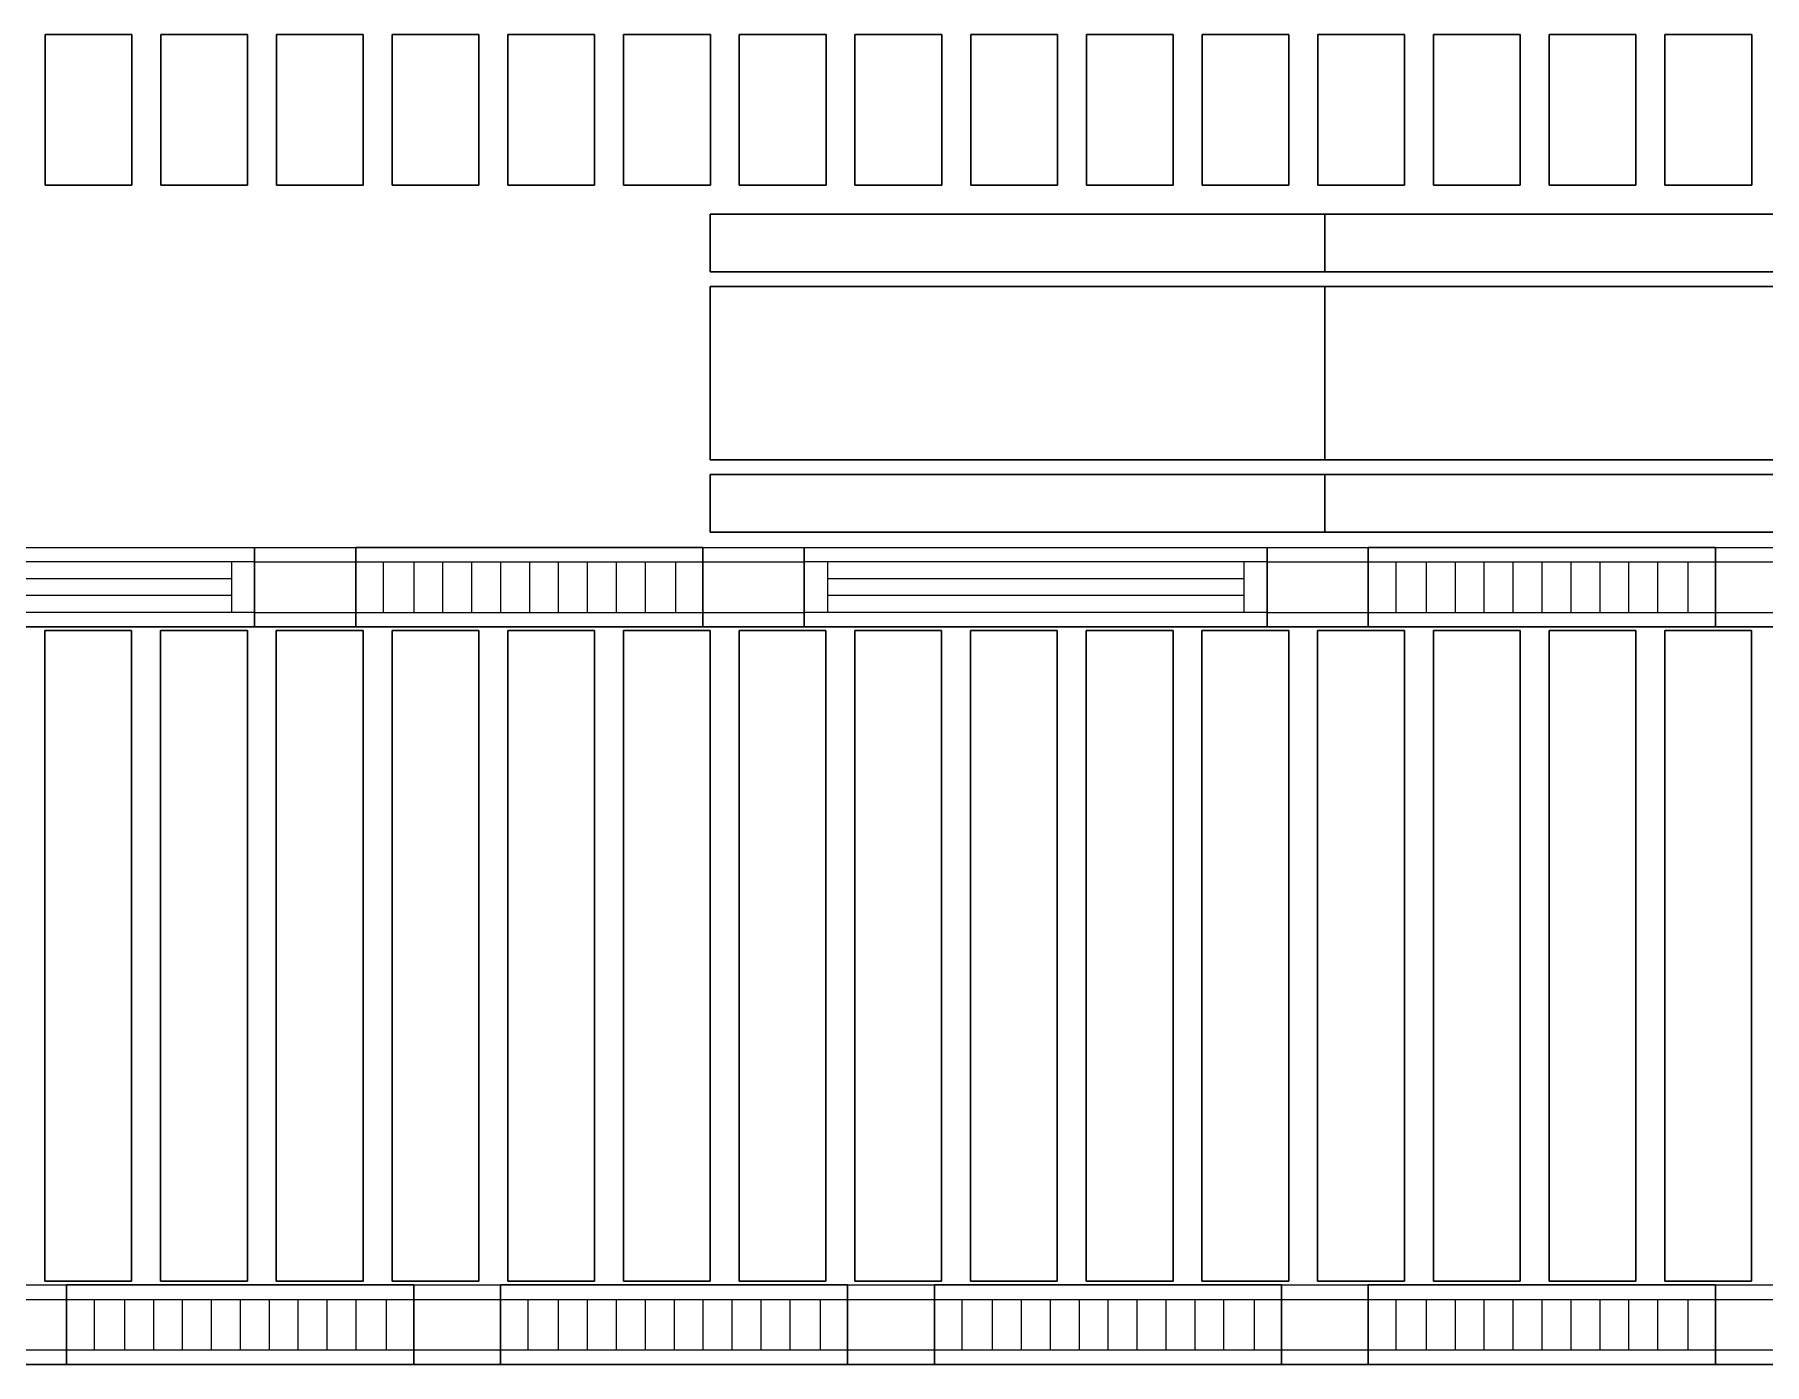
# Model space of a CAD drawing. Header units: millimetres. Extents: x -962357 to -591296, y -223672 to 59420.
# Drawn here: x -837041 to -831061, y -223672 to -219074 of the extents above; entities that cross this region are included whole.
import ezdxf

# ---------------------------------------------------------------- set-up
doc = ezdxf.new("R2010")
doc.units = ezdxf.units.MM
doc.linetypes.add('DPA_Hidden 50', pattern=[3, 2, -1])
doc.layers.add('A-GLAZ-CURT', color=2, linetype='Continuous', lineweight=9)

# ---------------------------------------------------------------- blocks, each defined once
blk = doc.blocks.new('DPA_CP_Metal Ceiling Panel - Vertical Panel with Gap-16017842-4160-01 UPPER PLATFORM LEVEL - REFLECTED CEILING PLAN')
at = {"layer": 'A-GLAZ-CURT'}
for p, q in [((-826606.9, 4749.5), (-826606.9, 4229)), ((-826306.9, 4749.5), (-826606.9, 4749.5)), ((-826306.9, 4749.5), (-826606.9, 4749.5)), ((-826606.9, 4749.5), (-826606.9, 4229)), ((-826606.9, 4229), (-826606.9, 4749.5)), ((-826606.9, 4749.5), (-826306.9, 4749.5)), ((-826306.9, 4749.5), (-826306.9, 4229)), ((-826306.9, 4229), (-826306.9, 4749.5)), ((-826306.9, 4749.5), (-826306.9, 4229)), ((-826306.9, 4229), (-826606.9, 4229)), ((-826606.9, 4229), (-826306.9, 4229)), ((-826306.9, 4229), (-826606.9, 4229))]:
    blk.add_line(p, q, dxfattribs=at)
blk = doc.blocks.new('DPA_CP_Metal Ceiling Panel - Vertical Panel with Gap-11114031-4160-01 UPPER PLATFORM LEVEL - REFLECTED CEILING PLAN')
at = {"layer": 'A-GLAZ-CURT'}
for p, q in [((-849807.4, 2689), (-849807.4, 439)), ((-849507.4, 2689), (-849807.4, 2689)), ((-849507.4, 2689), (-849807.4, 2689)), ((-849807.4, 2689), (-849807.4, 439)), ((-849807.4, 439), (-849807.4, 2689)), ((-849807.4, 2689), (-849507.4, 2689)), ((-849507.4, 2689), (-849507.4, 439)), ((-849507.4, 439), (-849507.4, 2689)), ((-849507.4, 2689), (-849507.4, 439)), ((-849507.4, 439), (-849807.4, 439)), ((-849807.4, 439), (-849507.4, 439)), ((-849507.4, 439), (-849807.4, 439))]:
    blk.add_line(p, q, dxfattribs=at)
blk = doc.blocks.new('System Panel - DPA-AR_Metal Ceiling Rectangular Panel-V25-4160-01 UPPER PLATFORM LEVEL - REFLECTED CEILING PLAN')
at = {"layer": 'A-GLAZ-CURT'}
for p, q in [((-814257.4, 3229), (-816382.4, 3229)), ((-816382.4, 3229), (-816382.4, 3029)), ((-816382.4, 3029), (-816382.4, 3229)), ((-816382.4, 3229), (-814257.4, 3229)), ((-814257.4, 3029), (-814257.4, 3229)), ((-814257.4, 3229), (-814257.4, 3029)), ((-816382.4, 3029), (-814257.4, 3029)), ((-814257.4, 3029), (-816382.4, 3029))]:
    blk.add_line(p, q, dxfattribs=at)
blk = doc.blocks.new('System Panel - DPA-AR_Metal Ceiling Rectangular Panel-13139259-4160-01 UPPER PLATFORM LEVEL - REFLECTED CEILING PLAN')
at = {"layer": 'A-GLAZ-CURT'}
for p, q in [((-741107.4, 4129), (-743507.4, 4129)), ((-743507.4, 4129), (-743507.4, 3929)), ((-743507.4, 3929), (-743507.4, 4129)), ((-743507.4, 4129), (-741107.4, 4129)), ((-741107.4, 3929), (-741107.4, 4129)), ((-741107.4, 4129), (-741107.4, 3929)), ((-743507.4, 3929), (-741107.4, 3929)), ((-741107.4, 3929), (-743507.4, 3929))]:
    blk.add_line(p, q, dxfattribs=at)
blk = doc.blocks.new('System Panel - DPA-AR_Metal Ceiling Rectangular Panel-V26-4160-01 UPPER PLATFORM LEVEL - REFLECTED CEILING PLAN')
at = {"layer": 'A-GLAZ-CURT'}
for p, q in [((-814257.4, 3879), (-816382.4, 3879)), ((-816382.4, 3879), (-816382.4, 3279)), ((-816382.4, 3279), (-816382.4, 3879)), ((-816382.4, 3879), (-814257.4, 3879)), ((-814257.4, 3279), (-814257.4, 3879)), ((-814257.4, 3879), (-814257.4, 3279)), ((-816382.4, 3279), (-814257.4, 3279)), ((-814257.4, 3279), (-816382.4, 3279))]:
    blk.add_line(p, q, dxfattribs=at)
blk = doc.blocks.new('System Panel - DPA-AR_Metal Ceiling Rectangular Panel-13139299-4160-01 UPPER PLATFORM LEVEL - REFLECTED CEILING PLAN')
at = {"layer": 'A-GLAZ-CURT'}
for p, q in [((-818782.4, 3879), (-821182.4, 3879)), ((-821182.4, 3879), (-821182.4, 3279)), ((-821182.4, 3279), (-821182.4, 3879)), ((-821182.4, 3879), (-818782.4, 3879)), ((-818782.4, 3279), (-818782.4, 3879)), ((-818782.4, 3879), (-818782.4, 3279)), ((-821182.4, 3279), (-818782.4, 3279)), ((-818782.4, 3279), (-821182.4, 3279))]:
    blk.add_line(p, q, dxfattribs=at)
blk = doc.blocks.new('DPA_CP_Metal Ceiling Panel1 - Horizontal with Gap-13297912-4160-01 UPPER PLATFORM LEVEL - REFLECTED CEILING PLAN')
at = {"layer": 'A-GLAZ-CURT'}
for p, q in [((-786232.4, 151.5), (-786232.4, 426.5)), ((-786232.4, 151.5), (-786232.4, 426.5)), ((-786232.4, 426.5), (-785932.4, 426.5)), ((-786232.4, 426.5), (-785932.4, 426.5)), ((-786232.4, 151.5), (-786232.4, 426.5)), ((-785932.4, 151.5), (-785932.4, 426.5)), ((-785932.4, 426.5), (-785932.4, 151.5)), ((-785932.4, 426.5), (-785932.4, 151.5)), ((-786232.4, 376.5), (-785932.4, 376.5)), ((-786232.4, 201.5), (-785932.4, 201.5)), ((-786232.4, 151.5), (-785932.4, 151.5)), ((-785932.4, 151.5), (-786232.4, 151.5)), ((-785932.4, 151.5), (-786232.4, 151.5))]:
    blk.add_line(p, q, dxfattribs=at)
blk = doc.blocks.new('DPA_CP_Metal Ceiling Luminaire2 - Linear Luminaire-12404975-4160-01 UPPER PLATFORM LEVEL - REFLECTED CEILING PLAN')
at = {"layer": 'A-GLAZ-CURT'}
for p, q in [((-786932.4, 2701.5), (-786932.4, 2976.5)), ((-786932.4, 2976.5), (-785732.4, 2976.5)), ((-786932.4, 2976.5), (-786932.4, 2701.5)), ((-785732.4, 2976.5), (-786932.4, 2976.5)), ((-786932.4, 2976.5), (-785732.4, 2976.5)), ((-786932.4, 2939), (-786932.4, 2701.5)), ((-785732.4, 2976.5), (-785732.4, 2701.5)), ((-785732.4, 2701.5), (-785732.4, 2976.5)), ((-785732.4, 2939), (-785732.4, 2701.5)), ((-786932.4, 2926.5), (-785732.4, 2926.5)), ((-786932.4, 2751.5), (-785732.4, 2751.5)), ((-785732.4, 2701.5), (-786932.4, 2701.5)), ((-785732.4, 2701.5), (-786932.4, 2701.5)), ((-786932.4, 2701.5), (-785732.4, 2701.5))]:
    blk.add_line(p, q, dxfattribs=at)
at = {"layer": 'A-GLAZ-CURT', "linetype": 'DPA_Hidden 50'}
for p, q in [((-786837.4, 2926.5), (-786837.4, 2751.5)), ((-786732.4, 2926.5), (-786732.4, 2751.5)), ((-786632.4, 2926.5), (-786632.4, 2751.5)), ((-786532.4, 2926.5), (-786532.4, 2751.5)), ((-786432.4, 2926.5), (-786432.4, 2751.5)), ((-786332.4, 2926.5), (-786332.4, 2751.5)), ((-786232.4, 2926.5), (-786232.4, 2751.5)), ((-786132.4, 2926.5), (-786132.4, 2751.5)), ((-786032.4, 2926.5), (-786032.4, 2751.5)), ((-785932.4, 2926.5), (-785932.4, 2751.5)), ((-785827.4, 2926.5), (-785827.4, 2751.5))]:
    blk.add_line(p, q, dxfattribs=at)
blk = doc.blocks.new('DPA_CP_Metal Ceiling Panel1 - Horizontal with Gap-16028279-4160-01 UPPER PLATFORM LEVEL - REFLECTED CEILING PLAN')
at = {"layer": 'A-GLAZ-CURT'}
for p, q in [((-787282.4, 2701.5), (-787282.4, 2976.5)), ((-787282.4, 2701.5), (-787282.4, 2976.5)), ((-787282.4, 2976.5), (-786932.4, 2976.5)), ((-787282.4, 2976.5), (-786932.4, 2976.5)), ((-787282.4, 2701.5), (-787282.4, 2976.5)), ((-786932.4, 2701.5), (-786932.4, 2976.5)), ((-786932.4, 2976.5), (-786932.4, 2701.5)), ((-786932.4, 2976.5), (-786932.4, 2701.5)), ((-787282.4, 2926.5), (-786932.4, 2926.5)), ((-787282.4, 2751.5), (-786932.4, 2751.5)), ((-787282.4, 2701.5), (-786932.4, 2701.5)), ((-786932.4, 2701.5), (-787282.4, 2701.5)), ((-786932.4, 2701.5), (-787282.4, 2701.5))]:
    blk.add_line(p, q, dxfattribs=at)
blk = doc.blocks.new('DPA_CP_Metal Ceiling Air Supply1 - Linear Diffuser Air Supply-12404980-4160-01 UPPER PLATFORM LEVEL - REFLECTED CEILING PLAN')
at = {"layer": 'A-GLAZ-CURT'}
for p, q in [((-788882.4, 2701.5), (-788882.4, 2976.5)), ((-788882.4, 2976.5), (-787282.4, 2976.5)), ((-788882.4, 2701.5), (-788882.4, 2976.5)), ((-788882.4, 2976.5), (-787282.4, 2976.5)), ((-788882.4, 2976.5), (-787282.4, 2976.5)), ((-788882.4, 2701.5), (-788882.4, 2976.5)), ((-787282.4, 2701.5), (-787282.4, 2976.5)), ((-787282.4, 2976.5), (-787282.4, 2701.5)), ((-787282.4, 2976.5), (-787282.4, 2701.5)), ((-787282.4, 2926.5), (-788882.4, 2926.5)), ((-788802.4, 2926.5), (-788802.4, 2751.5)), ((-787362.4, 2926.5), (-787362.4, 2751.5)), ((-787282.4, 2751.5), (-788882.4, 2751.5)), ((-788882.4, 2701.5), (-787282.4, 2701.5)), ((-787282.4, 2701.5), (-788882.4, 2701.5)), ((-787282.4, 2701.5), (-788882.4, 2701.5))]:
    blk.add_line(p, q, dxfattribs=at)
at = {"layer": 'A-GLAZ-CURT', "linetype": 'DPA_Hidden 50'}
for p, q in [((-787362.4, 2868.2), (-788802.4, 2868.2)), ((-787362.4, 2809.9), (-788802.4, 2809.9))]:
    blk.add_line(p, q, dxfattribs=at)

msp = doc.modelspace()

# ---------------------------------------------------------------- block references
at = {"layer": 'A-GLAZ-CURT'}
for name, p in [('DPA_CP_Metal Ceiling Panel - Vertical Panel with Gap-16017842-4160-01 UPPER PLATFORM LEVEL - REFLECTED CEILING PLAN', (-10397.6, -223823.5)), ('DPA_CP_Metal Ceiling Panel - Vertical Panel with Gap-16017842-4160-01 UPPER PLATFORM LEVEL - REFLECTED CEILING PLAN', (-9997.6, -223823.5)), ('DPA_CP_Metal Ceiling Panel - Vertical Panel with Gap-16017842-4160-01 UPPER PLATFORM LEVEL - REFLECTED CEILING PLAN', (-9597.6, -223823.5)), ('DPA_CP_Metal Ceiling Panel - Vertical Panel with Gap-16017842-4160-01 UPPER PLATFORM LEVEL - REFLECTED CEILING PLAN', (-9197.6, -223823.5)), ('DPA_CP_Metal Ceiling Panel - Vertical Panel with Gap-16017842-4160-01 UPPER PLATFORM LEVEL - REFLECTED CEILING PLAN', (-8797.6, -223823.5)), ('DPA_CP_Metal Ceiling Panel - Vertical Panel with Gap-16017842-4160-01 UPPER PLATFORM LEVEL - REFLECTED CEILING PLAN', (-8397.6, -223823.5)), ('DPA_CP_Metal Ceiling Panel - Vertical Panel with Gap-16017842-4160-01 UPPER PLATFORM LEVEL - REFLECTED CEILING PLAN', (-7997.6, -223823.5)), ('DPA_CP_Metal Ceiling Panel - Vertical Panel with Gap-16017842-4160-01 UPPER PLATFORM LEVEL - REFLECTED CEILING PLAN', (-7597.6, -223823.5)), ('DPA_CP_Metal Ceiling Panel - Vertical Panel with Gap-16017842-4160-01 UPPER PLATFORM LEVEL - REFLECTED CEILING PLAN', (-7197.6, -223823.5)), ('DPA_CP_Metal Ceiling Panel - Vertical Panel with Gap-16017842-4160-01 UPPER PLATFORM LEVEL - REFLECTED CEILING PLAN', (-6797.6, -223823.5)), ('DPA_CP_Metal Ceiling Panel - Vertical Panel with Gap-16017842-4160-01 UPPER PLATFORM LEVEL - REFLECTED CEILING PLAN', (-6397.6, -223823.5)), ('DPA_CP_Metal Ceiling Panel - Vertical Panel with Gap-16017842-4160-01 UPPER PLATFORM LEVEL - REFLECTED CEILING PLAN', (-5997.6, -223823.5)), ('DPA_CP_Metal Ceiling Panel - Vertical Panel with Gap-16017842-4160-01 UPPER PLATFORM LEVEL - REFLECTED CEILING PLAN', (-5597.6, -223823.5)), ('DPA_CP_Metal Ceiling Panel - Vertical Panel with Gap-16017842-4160-01 UPPER PLATFORM LEVEL - REFLECTED CEILING PLAN', (-5197.6, -223823.5)), ('DPA_CP_Metal Ceiling Panel - Vertical Panel with Gap-16017842-4160-01 UPPER PLATFORM LEVEL - REFLECTED CEILING PLAN', (-4797.6, -223823.5)), ('System Panel - DPA-AR_Metal Ceiling Rectangular Panel-V25-4160-01 UPPER PLATFORM LEVEL - REFLECTED CEILING PLAN', (-18322.6, -222923.5)), ('System Panel - DPA-AR_Metal Ceiling Rectangular Panel-13139259-4160-01 UPPER PLATFORM LEVEL - REFLECTED CEILING PLAN', (-89072.6, -223823.5)), ('System Panel - DPA-AR_Metal Ceiling Rectangular Panel-V26-4160-01 UPPER PLATFORM LEVEL - REFLECTED CEILING PLAN', (-18322.6, -223823.5)), ('System Panel - DPA-AR_Metal Ceiling Rectangular Panel-13139299-4160-01 UPPER PLATFORM LEVEL - REFLECTED CEILING PLAN', (-11397.6, -223823.5)), ('System Panel - DPA-AR_Metal Ceiling Rectangular Panel-V25-4160-01 UPPER PLATFORM LEVEL - REFLECTED CEILING PLAN', (-18322.6, -223823.5)), ('System Panel - DPA-AR_Metal Ceiling Rectangular Panel-13139259-4160-01 UPPER PLATFORM LEVEL - REFLECTED CEILING PLAN', (-89072.6, -224723.5)), ('DPA_CP_Metal Ceiling Air Supply1 - Linear Diffuser Air Supply-12404980-4160-01 UPPER PLATFORM LEVEL - REFLECTED CEILING PLAN', (-48997.6, -223823.5)), ('DPA_CP_Metal Ceiling Air Supply1 - Linear Diffuser Air Supply-12404980-4160-01 UPPER PLATFORM LEVEL - REFLECTED CEILING PLAN', (-48997.6, -223823.5)), ('DPA_CP_Metal Ceiling Panel1 - Horizontal with Gap-16028279-4160-01 UPPER PLATFORM LEVEL - REFLECTED CEILING PLAN', (-48997.6, -223823.5)), ('DPA_CP_Metal Ceiling Panel1 - Horizontal with Gap-16028279-4160-01 UPPER PLATFORM LEVEL - REFLECTED CEILING PLAN', (-48997.6, -223823.5)), ('DPA_CP_Metal Ceiling Luminaire2 - Linear Luminaire-12404975-4160-01 UPPER PLATFORM LEVEL - REFLECTED CEILING PLAN', (-48997.6, -223823.5)), ('DPA_CP_Metal Ceiling Luminaire2 - Linear Luminaire-12404975-4160-01 UPPER PLATFORM LEVEL - REFLECTED CEILING PLAN', (-48997.6, -223823.5)), ('DPA_CP_Metal Ceiling Panel1 - Horizontal with Gap-16028279-4160-01 UPPER PLATFORM LEVEL - REFLECTED CEILING PLAN', (-47447.6, -223823.5)), ('DPA_CP_Metal Ceiling Panel1 - Horizontal with Gap-16028279-4160-01 UPPER PLATFORM LEVEL - REFLECTED CEILING PLAN', (-47447.6, -223823.5)), ('DPA_CP_Metal Ceiling Air Supply1 - Linear Diffuser Air Supply-12404980-4160-01 UPPER PLATFORM LEVEL - REFLECTED CEILING PLAN', (-45497.6, -223823.5)), ('DPA_CP_Metal Ceiling Air Supply1 - Linear Diffuser Air Supply-12404980-4160-01 UPPER PLATFORM LEVEL - REFLECTED CEILING PLAN', (-45497.6, -223823.5)), ('DPA_CP_Metal Ceiling Panel1 - Horizontal with Gap-16028279-4160-01 UPPER PLATFORM LEVEL - REFLECTED CEILING PLAN', (-45497.6, -223823.5)), ('DPA_CP_Metal Ceiling Panel1 - Horizontal with Gap-16028279-4160-01 UPPER PLATFORM LEVEL - REFLECTED CEILING PLAN', (-45497.6, -223823.5)), ('DPA_CP_Metal Ceiling Luminaire2 - Linear Luminaire-12404975-4160-01 UPPER PLATFORM LEVEL - REFLECTED CEILING PLAN', (-45497.6, -223823.5)), ('DPA_CP_Metal Ceiling Luminaire2 - Linear Luminaire-12404975-4160-01 UPPER PLATFORM LEVEL - REFLECTED CEILING PLAN', (-45497.6, -223823.5)), ('DPA_CP_Metal Ceiling Panel1 - Horizontal with Gap-16028279-4160-01 UPPER PLATFORM LEVEL - REFLECTED CEILING PLAN', (-43947.6, -223823.5)), ('DPA_CP_Metal Ceiling Panel1 - Horizontal with Gap-16028279-4160-01 UPPER PLATFORM LEVEL - REFLECTED CEILING PLAN', (-43947.6, -223823.5)), ('DPA_CP_Metal Ceiling Panel - Vertical Panel with Gap-11114031-4160-01 UPPER PLATFORM LEVEL - REFLECTED CEILING PLAN', (12802.4, -223823.5)), ('DPA_CP_Metal Ceiling Panel - Vertical Panel with Gap-11114031-4160-01 UPPER PLATFORM LEVEL - REFLECTED CEILING PLAN', (13202.4, -223823.5)), ('DPA_CP_Metal Ceiling Panel - Vertical Panel with Gap-11114031-4160-01 UPPER PLATFORM LEVEL - REFLECTED CEILING PLAN', (13602.4, -223823.5)), ('DPA_CP_Metal Ceiling Panel - Vertical Panel with Gap-11114031-4160-01 UPPER PLATFORM LEVEL - REFLECTED CEILING PLAN', (14002.4, -223823.5)), ('DPA_CP_Metal Ceiling Panel - Vertical Panel with Gap-11114031-4160-01 UPPER PLATFORM LEVEL - REFLECTED CEILING PLAN', (14402.4, -223823.5)), ('DPA_CP_Metal Ceiling Panel - Vertical Panel with Gap-11114031-4160-01 UPPER PLATFORM LEVEL - REFLECTED CEILING PLAN', (14802.4, -223823.5)), ('DPA_CP_Metal Ceiling Panel - Vertical Panel with Gap-11114031-4160-01 UPPER PLATFORM LEVEL - REFLECTED CEILING PLAN', (15202.4, -223823.5)), ('DPA_CP_Metal Ceiling Panel - Vertical Panel with Gap-11114031-4160-01 UPPER PLATFORM LEVEL - REFLECTED CEILING PLAN', (15602.4, -223823.5)), ('DPA_CP_Metal Ceiling Panel - Vertical Panel with Gap-11114031-4160-01 UPPER PLATFORM LEVEL - REFLECTED CEILING PLAN', (16002.4, -223823.5)), ('DPA_CP_Metal Ceiling Panel - Vertical Panel with Gap-11114031-4160-01 UPPER PLATFORM LEVEL - REFLECTED CEILING PLAN', (16402.4, -223823.5)), ('DPA_CP_Metal Ceiling Panel - Vertical Panel with Gap-11114031-4160-01 UPPER PLATFORM LEVEL - REFLECTED CEILING PLAN', (16802.4, -223823.5)), ('DPA_CP_Metal Ceiling Panel - Vertical Panel with Gap-11114031-4160-01 UPPER PLATFORM LEVEL - REFLECTED CEILING PLAN', (17202.4, -223823.5)), ('DPA_CP_Metal Ceiling Panel - Vertical Panel with Gap-11114031-4160-01 UPPER PLATFORM LEVEL - REFLECTED CEILING PLAN', (17602.4, -223823.5)), ('DPA_CP_Metal Ceiling Panel - Vertical Panel with Gap-11114031-4160-01 UPPER PLATFORM LEVEL - REFLECTED CEILING PLAN', (18002.4, -223823.5)), ('DPA_CP_Metal Ceiling Panel - Vertical Panel with Gap-11114031-4160-01 UPPER PLATFORM LEVEL - REFLECTED CEILING PLAN', (18402.4, -223823.5)), ('DPA_CP_Metal Ceiling Panel1 - Horizontal with Gap-13297912-4160-01 UPPER PLATFORM LEVEL - REFLECTED CEILING PLAN', (-50997.6, -223823.5)), ('DPA_CP_Metal Ceiling Luminaire2 - Linear Luminaire-12404975-4160-01 UPPER PLATFORM LEVEL - REFLECTED CEILING PLAN', (-49997.6, -226373.5)), ('DPA_CP_Metal Ceiling Panel1 - Horizontal with Gap-13297912-4160-01 UPPER PLATFORM LEVEL - REFLECTED CEILING PLAN', (-49497.6, -223823.5)), ('DPA_CP_Metal Ceiling Luminaire2 - Linear Luminaire-12404975-4160-01 UPPER PLATFORM LEVEL - REFLECTED CEILING PLAN', (-48497.6, -226373.5)), ('DPA_CP_Metal Ceiling Panel1 - Horizontal with Gap-13297912-4160-01 UPPER PLATFORM LEVEL - REFLECTED CEILING PLAN', (-47997.6, -223823.5)), ('DPA_CP_Metal Ceiling Luminaire2 - Linear Luminaire-12404975-4160-01 UPPER PLATFORM LEVEL - REFLECTED CEILING PLAN', (-46997.6, -226373.5)), ('DPA_CP_Metal Ceiling Panel1 - Horizontal with Gap-13297912-4160-01 UPPER PLATFORM LEVEL - REFLECTED CEILING PLAN', (-46497.6, -223823.5)), ('DPA_CP_Metal Ceiling Luminaire2 - Linear Luminaire-12404975-4160-01 UPPER PLATFORM LEVEL - REFLECTED CEILING PLAN', (-45497.6, -226373.5)), ('DPA_CP_Metal Ceiling Panel1 - Horizontal with Gap-13297912-4160-01 UPPER PLATFORM LEVEL - REFLECTED CEILING PLAN', (-44997.6, -223823.5))]:
    msp.add_blockref(name, p, dxfattribs=at)

doc.saveas('drawing.dxf')
